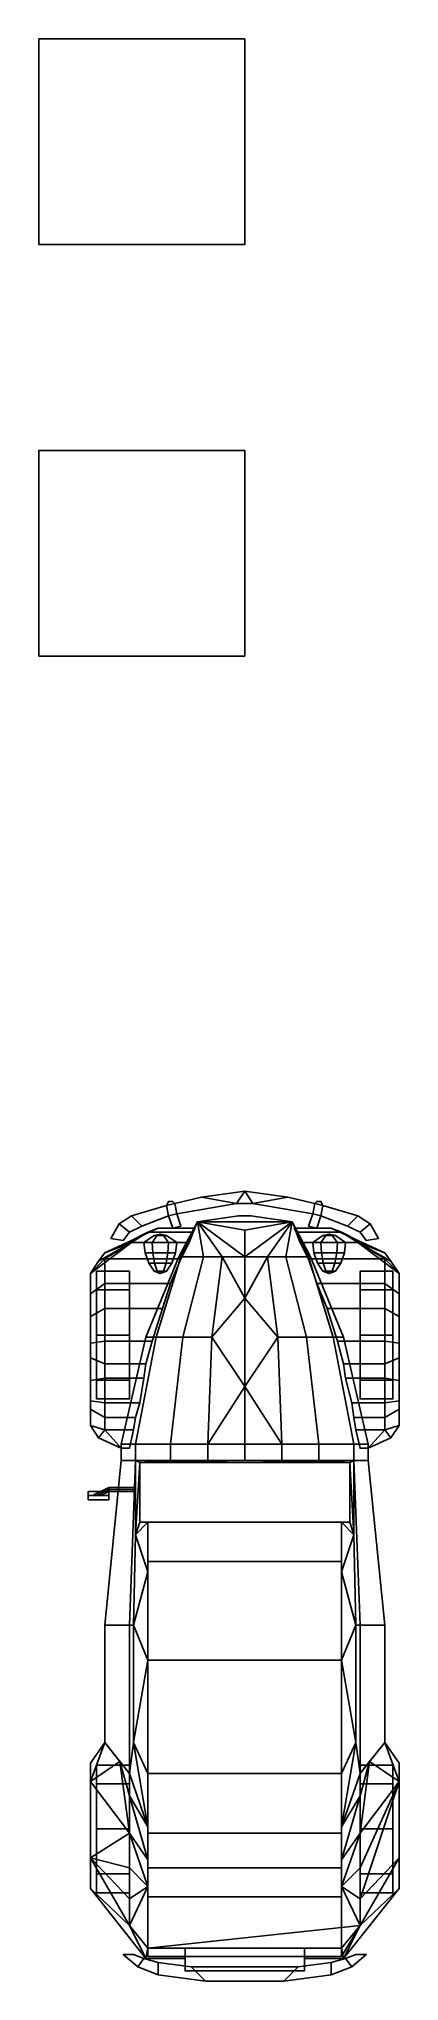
# Model space of a CAD drawing. Header units: millimetres. Extents: x -1 to 0.75, y -1.94 to 7.5.
import ezdxf

# ---------------------------------------------------------------- set-up
doc = ezdxf.new("R2010")
doc.units = ezdxf.units.MM
doc.layers.add('wheels', color=2, linetype='Continuous')

msp = doc.modelspace()

# ---------------------------------------------------------------- linework, layer by layer
for points in [[(-1, 7.5, 1), (-1, 7.5), (-1, 6.5), (-1, 6.5, 1)], [(0, 6.5), (-1, 6.5), (-1, 7.5), (0, 7.5)], [(0, 7.5), (-1, 7.5), (-1, 7.5, 1), (0, 7.5, 1)], [(0, 7.5, 1), (-1, 7.5, 1), (-1, 6.5, 1), (0, 6.5, 1)], [(0, 6.5, 1), (0, 6.5), (0, 7.5), (0, 7.5, 1)], [(-1, 6.5, 1), (-1, 6.5), (0, 6.5), (0, 6.5, 1)], [(0, 4.5), (-1, 4.5), (-1, 5.5), (0, 5.5)], [(0, 5.5), (-1, 5.5), (-1, 4.5), (0, 4.5)], [(-0.04, 1.84, 0.37), (-0.04, 1.84, 0.37), (0, 1.9, 0.37), (-0.21, 1.87, 0.37)], [(0, 1.9, 0.37), (0, 1.9, 0.28), (-0.21, 1.87, 0.28), (-0.21, 1.87, 0.37)], [(-0.04, 1.84, 0.37), (0.04, 1.84, 0.37), (0, 1.9, 0.37)], [(0, 1.9, 0.28), (0, 1.9, 0.37), (0.21, 1.87, 0.37), (0.21, 1.87, 0.28)], [(0.21, 1.87, 0.37), (0, 1.9, 0.37), (0.04, 1.84, 0.37)], [(-0.5, 1.73, 0.37), (-0.37, 1.78, 0.37), (-0.38, 1.83, 0.37), (-0.55, 1.78, 0.37)], [(-0.38, 1.83, 0.37), (-0.38, 1.83, 0.28), (-0.55, 1.78, 0.28), (-0.55, 1.78, 0.37)], [(-0.38, 1.83, 0.55), (-0.34, 1.84, 0.53), (-0.35, 1.85, 0.52), (-0.37, 1.85, 0.52)], [(-0.37, 1.85, 0.52), (-0.37, 1.85, 0.28), (-0.38, 1.83, 0.28), (-0.38, 1.83, 0.55)], [(-0.37, 1.78, 0.55), (-0.33, 1.79, 0.55), (-0.34, 1.84, 0.53), (-0.38, 1.83, 0.55)], [(-0.38, 1.83, 0.55), (-0.38, 1.83, 0.37), (-0.37, 1.78, 0.37), (-0.37, 1.78, 0.55)], [(-0.35, 1.85, 0.52), (-0.35, 1.85, 0.28), (-0.37, 1.85, 0.28), (-0.37, 1.85, 0.52)], [(-0.34, 1.84, 0.53), (-0.34, 1.84, 0.28), (-0.35, 1.85, 0.28), (-0.35, 1.85, 0.52)], [(-0.33, 1.79, 0.37), (-0.04, 1.84, 0.37), (-0.21, 1.87, 0.37), (-0.34, 1.84, 0.37)], [(-0.21, 1.87, 0.37), (-0.21, 1.87, 0.28), (-0.34, 1.84, 0.28), (-0.34, 1.84, 0.37)], [(-0.33, 1.79, 0.55), (-0.33, 1.79, 0.37), (-0.34, 1.84, 0.37), (-0.34, 1.84, 0.53)], [(-0.33, 1.79, 0.28), (-0.04, 1.84, 0.28), (-0.04, 1.84, 0.37), (-0.33, 1.79, 0.37)], [(-0.04, 1.84, 0.28), (0.04, 1.84, 0.28), (0.04, 1.84, 0.37), (-0.04, 1.84, 0.37)], [(0.34, 1.84, 0.37), (0.21, 1.87, 0.37), (0.04, 1.84, 0.37), (0.33, 1.79, 0.37)], [(0.33, 1.79, 0.37), (0.04, 1.84, 0.37), (0.04, 1.84, 0.28), (0.33, 1.79, 0.28)], [(0.21, 1.87, 0.28), (0.21, 1.87, 0.37), (0.34, 1.84, 0.37), (0.34, 1.84, 0.28)], [(0.34, 1.84, 0.28), (0.34, 1.84, 0.37), (0.33, 1.79, 0.37), (0.33, 1.79, 0.28)], [(0.33, 1.79, 0.28), (0.33, 1.79, 0.55), (0.34, 1.84, 0.53), (0.34, 1.84, 0.28)], [(0.38, 1.83, 0.55), (0.34, 1.84, 0.53), (0.33, 1.79, 0.55), (0.37, 1.78, 0.55)], [(0.34, 1.84, 0.28), (0.34, 1.84, 0.53), (0.35, 1.85, 0.52), (0.35, 1.85, 0.28)], [(0.37, 1.85, 0.52), (0.35, 1.85, 0.52), (0.34, 1.84, 0.53), (0.38, 1.83, 0.55)], [(0.34, 1.84, 0.28), (0.34, 1.84, 0.53), (0.38, 1.83, 0.55), (0.38, 1.83, 0.28)], [(0.38, 1.83, 0.55), (0.34, 1.84, 0.53), (0.34, 1.84, 0.28), (0.38, 1.83, 0.28)], [(0.35, 1.85, 0.28), (0.35, 1.85, 0.52), (0.37, 1.85, 0.52), (0.37, 1.85, 0.28)], [(0.37, 1.85, 0.28), (0.37, 1.85, 0.52), (0.38, 1.83, 0.55), (0.38, 1.83, 0.28)], [(0.37, 1.78, 0.28), (0.37, 1.78, 0.37), (0.38, 1.83, 0.37), (0.38, 1.83, 0.28)], [(0.38, 1.83, 0.28), (0.38, 1.83, 0.55), (0.37, 1.78, 0.55), (0.37, 1.78, 0.28)], [(0.55, 1.78, 0.37), (0.38, 1.83, 0.37), (0.37, 1.78, 0.37), (0.5, 1.73, 0.37)], [(0.38, 1.83, 0.28), (0.38, 1.83, 0.37), (0.55, 1.78, 0.37), (0.55, 1.78, 0.28)], [(-0.61, 1.74, 0.37), (-0.61, 1.74, 0.28), (-0.65, 1.67, 0.28), (-0.65, 1.67, 0.37)], [(-0.59, 1.66, 0.37), (-0.56, 1.7, 0.37), (-0.61, 1.74, 0.37), (-0.65, 1.67, 0.37)], [(-0.56, 1.7, 0.37), (-0.5, 1.73, 0.37), (-0.55, 1.78, 0.37), (-0.61, 1.74, 0.37)], [(-0.55, 1.78, 0.37), (-0.55, 1.78, 0.28), (-0.61, 1.74, 0.28), (-0.61, 1.74, 0.37)], [(-0.59, 1.66, 0.28), (-0.56, 1.7, 0.28), (-0.56, 1.7, 0.37), (-0.59, 1.66, 0.37)], [(-0.56, 1.7, 0.28), (-0.5, 1.73, 0.28), (-0.5, 1.73, 0.37), (-0.56, 1.7, 0.37)], [(-0.42, 1.72, 0.37), (-0.55, 1.66, 0.37), (-0.55, 1.66, 0.37), (-0.47, 1.7, 0.45)], [(-0.25, 1.7, 0.45), (-0.47, 1.7, 0.45), (-0.55, 1.65, 0.59), (-0.27, 1.65, 0.59)], [(-0.47, 1.7, 0.45), (-0.55, 1.66, 0.37), (-0.55, 1.66, 0.37), (-0.55, 1.65, 0.59)], [(-0.5, 1.73, 0.28), (-0.37, 1.78, 0.28), (-0.37, 1.78, 0.37), (-0.5, 1.73, 0.37)], [(-0.24, 1.72, 0.37), (-0.42, 1.72, 0.37), (-0.47, 1.7, 0.45), (-0.25, 1.7, 0.45)], [(-0.35, 1.72, 0.37), (-0.31, 1.73, 0.39), (-0.33, 1.79, 0.55), (-0.37, 1.78, 0.55)], [(-0.37, 1.78, 0.55), (-0.37, 1.78, 0.28), (-0.35, 1.72, 0.28), (-0.35, 1.72, 0.37)], [(-0.35, 1.72, 0.28), (-0.31, 1.73, 0.28), (-0.31, 1.73, 0.39), (-0.35, 1.72, 0.37)], [(-0.31, 1.73, 0.39), (-0.31, 1.73, 0.28), (-0.33, 1.79, 0.28), (-0.33, 1.79, 0.55)], [(0.32, 1.58, 0.33), (-0.32, 1.58, 0.33), (-0.23, 1.75, 0.41), (0.23, 1.75, 0.41)], [(-0.23, 1.75, 0.72), (-0.23, 1.75, 0.41), (-0.32, 1.58, 0.33), (-0.31, 1.58, 0.75)], [(-0.23, 1.75, 0.72), (-0.23, 1.75, 0.72), (-0.31, 1.58, 0.75), (-0.2, 1.58, 0.82)], [(-0.03, 1.78, 0.43), (0.03, 1.78, 0.43), (0.23, 1.75, 0.41), (-0.23, 1.75, 0.41)], [(-0.23, 1.75, 0.72), (0.23, 1.75, 0.72), (0.03, 1.78, 0.67), (-0.03, 1.78, 0.67)], [(-0.03, 1.78, 0.67), (-0.03, 1.78, 0.43), (-0.23, 1.75, 0.41), (-0.23, 1.75, 0.72)], [(0.23, 1.75, 0.41), (-0.23, 1.75, 0.41), (-0.23, 1.75, 0.72), (0.23, 1.75, 0.72)], [(-0.23, 1.75, 0.41), (0.23, 1.75, 0.41), (0.23, 1.75, 0.72), (-0.23, 1.75, 0.72)], [(-0.23, 1.75, 0.72), (-0.23, 1.75, 0.72), (-0.2, 1.58, 0.82), (-0.11, 1.58, 0.86)], [(-0.23, 1.75, 0.72), (-0.23, 1.75, 0.72), (-0.11, 1.58, 0.86), (0, 1.58, 0.9)], [(-0.23, 1.75, 0.72), (-0.23, 1.75, 0.72), (0, 1.58, 0.9), (0, 1.71, 0.8)], [(0.23, 1.75, 0.72), (-0.23, 1.75, 0.72), (0, 1.71, 0.8), (0.23, 1.75, 0.72)], [(0.03, 1.78, 0.67), (0.03, 1.78, 0.43), (-0.03, 1.78, 0.43), (-0.03, 1.78, 0.67)], [(0.23, 1.75, 0.72), (0, 1.58, 0.9), (0.11, 1.58, 0.86), (0.23, 1.75, 0.72)], [(0.23, 1.75, 0.72), (0, 1.71, 0.8), (0, 1.58, 0.9), (0.23, 1.75, 0.72)], [(0.23, 1.75, 0.72), (0.23, 1.75, 0.41), (0.03, 1.78, 0.43), (0.03, 1.78, 0.67)], [(0.11, 1.58, 0.86), (0.2, 1.58, 0.82), (0.23, 1.75, 0.72)], [(0.2, 1.58, 0.82), (0.31, 1.58, 0.75), (0.23, 1.75, 0.72)], [(0.31, 1.58, 0.75), (0.32, 1.58, 0.33), (0.23, 1.75, 0.41), (0.23, 1.75, 0.72)], [(0.42, 1.72, 0.37), (0.24, 1.72, 0.37), (0.25, 1.7, 0.45), (0.47, 1.7, 0.45)], [(0.47, 1.7, 0.45), (0.25, 1.7, 0.45), (0.27, 1.65, 0.59), (0.55, 1.65, 0.59)], [(0.31, 1.73, 0.28), (0.31, 1.73, 0.39), (0.33, 1.79, 0.55), (0.33, 1.79, 0.28)], [(0.37, 1.78, 0.55), (0.33, 1.79, 0.55), (0.31, 1.73, 0.39), (0.35, 1.72, 0.37)], [(0.35, 1.72, 0.37), (0.31, 1.73, 0.39), (0.31, 1.73, 0.28), (0.35, 1.72, 0.28)], [(0.37, 1.78, 0.55), (0.33, 1.79, 0.55), (0.33, 1.79, 0.28), (0.37, 1.78, 0.28)], [(0.33, 1.79, 0.28), (0.33, 1.79, 0.55), (0.37, 1.78, 0.55), (0.37, 1.78, 0.28)], [(0.37, 1.78, 0.28), (0.37, 1.78, 0.55), (0.35, 1.72, 0.37), (0.35, 1.72, 0.28)], [(0.5, 1.73, 0.37), (0.37, 1.78, 0.37), (0.37, 1.78, 0.28), (0.5, 1.73, 0.28)], [(0.55, 1.66, 0.37), (0.42, 1.72, 0.37), (0.47, 1.7, 0.45), (0.55, 1.66, 0.37)], [(0.55, 1.66, 0.37), (0.47, 1.7, 0.45), (0.55, 1.65, 0.59), (0.55, 1.66, 0.37)], [(0.61, 1.74, 0.37), (0.55, 1.78, 0.37), (0.5, 1.73, 0.37), (0.56, 1.7, 0.37)], [(0.56, 1.7, 0.37), (0.5, 1.73, 0.37), (0.5, 1.73, 0.28), (0.56, 1.7, 0.28)], [(0.55, 1.78, 0.28), (0.55, 1.78, 0.37), (0.61, 1.74, 0.37), (0.61, 1.74, 0.28)], [(0.65, 1.67, 0.37), (0.61, 1.74, 0.37), (0.56, 1.7, 0.37), (0.59, 1.66, 0.37)], [(0.59, 1.66, 0.37), (0.56, 1.7, 0.37), (0.56, 1.7, 0.28), (0.59, 1.66, 0.28)], [(0.61, 1.74, 0.28), (0.61, 1.74, 0.37), (0.65, 1.67, 0.37), (0.65, 1.67, 0.28)], [(-0.71, 1.56, 0.48), (-0.75, 1.5, 0.6), (-0.75, 1.5, 0.6), (-0.55, 1.65, 0.59)], [(-0.75, 1.5, 0.6), (-0.68, 1.57, 0.69), (-0.68, 1.57, 0.69), (-0.55, 1.65, 0.59)], [(-0.68, 1.6, 0.41), (-0.71, 1.56, 0.48), (-0.71, 1.56, 0.48), (-0.55, 1.65, 0.59)], [(-0.55, 1.66, 0.37), (-0.68, 1.6, 0.41), (-0.68, 1.6, 0.41), (-0.55, 1.65, 0.59)], [(-0.27, 1.65, 0.59), (-0.55, 1.65, 0.59), (-0.68, 1.57, 0.69), (-0.31, 1.57, 0.69)], [(-0.65, 1.67, 0.37), (-0.65, 1.67, 0.28), (-0.59, 1.66, 0.28), (-0.59, 1.66, 0.37)], [(-0.45, 1.65, 0.8393), (-0.4253, 1.6839, 0.7965), (-0.4406, 1.6839, 0.77), (-0.49, 1.65, 0.77)], [(-0.49, 1.65, 0.77), (-0.4406, 1.6839, 0.77), (-0.4253, 1.6839, 0.7435), (-0.45, 1.65, 0.7007)], [(-0.4839, 1.6, 0.77), (-0.49, 1.65, 0.77), (-0.45, 1.65, 0.7007), (-0.447, 1.6, 0.706)], [(-0.447, 1.6, 0.834), (-0.45, 1.65, 0.8393), (-0.49, 1.65, 0.77), (-0.4839, 1.6, 0.77)], [(-0.37, 1.65, 0.8393), (-0.3947, 1.6839, 0.7965), (-0.4253, 1.6839, 0.7965), (-0.45, 1.65, 0.8393)], [(-0.45, 1.65, 0.7007), (-0.4253, 1.6839, 0.7435), (-0.3947, 1.6839, 0.7435), (-0.37, 1.65, 0.7007)], [(-0.447, 1.6, 0.706), (-0.45, 1.65, 0.7007), (-0.37, 1.65, 0.7007), (-0.373, 1.6, 0.706)], [(-0.373, 1.6, 0.834), (-0.37, 1.65, 0.8393), (-0.45, 1.65, 0.8393), (-0.447, 1.6, 0.834)], [(-0.4406, 1.6839, 0.77), (-0.41, 1.69, 0.77), (-0.41, 1.69, 0.77), (-0.4253, 1.6839, 0.7435)], [(-0.4253, 1.6839, 0.7965), (-0.41, 1.69, 0.77), (-0.41, 1.69, 0.77), (-0.4406, 1.6839, 0.77)], [(-0.4253, 1.6839, 0.7435), (-0.41, 1.69, 0.77), (-0.41, 1.69, 0.77), (-0.3947, 1.6839, 0.7435)], [(-0.3947, 1.6839, 0.7965), (-0.41, 1.69, 0.77), (-0.41, 1.69, 0.77), (-0.4253, 1.6839, 0.7965)], [(-0.3947, 1.6839, 0.7435), (-0.41, 1.69, 0.77), (-0.41, 1.69, 0.77), (-0.3794, 1.6839, 0.77)], [(-0.3794, 1.6839, 0.77), (-0.41, 1.69, 0.77), (-0.41, 1.69, 0.77), (-0.3947, 1.6839, 0.7965)], [(-0.33, 1.65, 0.77), (-0.3794, 1.6839, 0.77), (-0.3947, 1.6839, 0.7965), (-0.37, 1.65, 0.8393)], [(-0.37, 1.65, 0.7007), (-0.3947, 1.6839, 0.7435), (-0.3794, 1.6839, 0.77), (-0.33, 1.65, 0.77)], [(-0.373, 1.6, 0.706), (-0.37, 1.65, 0.7007), (-0.33, 1.65, 0.77), (-0.3361, 1.6, 0.77)], [(-0.3361, 1.6, 0.77), (-0.33, 1.65, 0.77), (-0.37, 1.65, 0.8393), (-0.373, 1.6, 0.834)], [(0.55, 1.65, 0.59), (0.27, 1.65, 0.59), (0.31, 1.57, 0.69), (0.68, 1.57, 0.69)], [(0.37, 1.65, 0.8393), (0.3947, 1.6839, 0.7965), (0.3794, 1.6839, 0.77), (0.33, 1.65, 0.77)], [(0.33, 1.65, 0.77), (0.3794, 1.6839, 0.77), (0.3947, 1.6839, 0.7435), (0.37, 1.65, 0.7007)], [(0.373, 1.6, 0.834), (0.37, 1.65, 0.8393), (0.33, 1.65, 0.77), (0.3361, 1.6, 0.77)], [(0.3361, 1.6, 0.77), (0.33, 1.65, 0.77), (0.37, 1.65, 0.7007), (0.373, 1.6, 0.706)], [(0.45, 1.65, 0.8393), (0.4253, 1.6839, 0.7965), (0.3947, 1.6839, 0.7965), (0.37, 1.65, 0.8393)], [(0.37, 1.65, 0.7007), (0.3947, 1.6839, 0.7435), (0.4253, 1.6839, 0.7435), (0.45, 1.65, 0.7007)], [(0.373, 1.6, 0.706), (0.37, 1.65, 0.7007), (0.45, 1.65, 0.7007), (0.447, 1.6, 0.706)], [(0.447, 1.6, 0.834), (0.45, 1.65, 0.8393), (0.37, 1.65, 0.8393), (0.373, 1.6, 0.834)], [(0.3794, 1.6839, 0.77), (0.41, 1.69, 0.77), (0.41, 1.69, 0.77), (0.3947, 1.6839, 0.7435)], [(0.3947, 1.6839, 0.7965), (0.41, 1.69, 0.77), (0.41, 1.69, 0.77), (0.3794, 1.6839, 0.77)], [(0.3947, 1.6839, 0.7435), (0.41, 1.69, 0.77), (0.41, 1.69, 0.77), (0.4253, 1.6839, 0.7435)], [(0.4253, 1.6839, 0.7965), (0.41, 1.69, 0.77), (0.41, 1.69, 0.77), (0.3947, 1.6839, 0.7965)], [(0.4253, 1.6839, 0.7435), (0.41, 1.69, 0.77), (0.41, 1.69, 0.77), (0.4406, 1.6839, 0.77)], [(0.4406, 1.6839, 0.77), (0.41, 1.69, 0.77), (0.41, 1.69, 0.77), (0.4253, 1.6839, 0.7965)], [(0.49, 1.65, 0.77), (0.4406, 1.6839, 0.77), (0.4253, 1.6839, 0.7965), (0.45, 1.65, 0.8393)], [(0.45, 1.65, 0.7007), (0.4253, 1.6839, 0.7435), (0.4406, 1.6839, 0.77), (0.49, 1.65, 0.77)], [(0.4839, 1.6, 0.77), (0.49, 1.65, 0.77), (0.45, 1.65, 0.8393), (0.447, 1.6, 0.834)], [(0.447, 1.6, 0.706), (0.45, 1.65, 0.7007), (0.49, 1.65, 0.77), (0.4839, 1.6, 0.77)], [(0.55, 1.66, 0.37), (0.55, 1.65, 0.59), (0.68, 1.6, 0.41), (0.55, 1.66, 0.37)], [(0.55, 1.65, 0.59), (0.71, 1.56, 0.48), (0.68, 1.6, 0.41), (0.55, 1.65, 0.59)], [(0.55, 1.65, 0.59), (0.75, 1.5, 0.6), (0.71, 1.56, 0.48), (0.55, 1.65, 0.59)], [(0.55, 1.65, 0.59), (0.68, 1.57, 0.69), (0.75, 1.5, 0.6), (0.55, 1.65, 0.59)], [(0.65, 1.67, 0.28), (0.65, 1.67, 0.37), (0.59, 1.66, 0.37), (0.59, 1.66, 0.28)], [(-0.68, 1.57, 0.69), (-0.75, 1.5, 0.6), (-0.75, 1.4, 0.73), (-0.68, 1.45, 0.79)], [(-0.31, 1.57, 0.69), (-0.68, 1.57, 0.69), (-0.68, 1.45, 0.79), (-0.36, 1.45, 0.79)], [(-0.4666, 1.55, 0.77), (-0.4839, 1.6, 0.77), (-0.447, 1.6, 0.706), (-0.4383, 1.55, 0.721)], [(-0.4383, 1.55, 0.819), (-0.447, 1.6, 0.834), (-0.4839, 1.6, 0.77), (-0.4666, 1.55, 0.77)], [(-0.31, 1.58, 0.75), (-0.32, 1.58, 0.33), (-0.48, 1.19, 0.33), (-0.43, 1.19, 0.89)], [(-0.4406, 1.51, 0.77), (-0.4666, 1.55, 0.77), (-0.4383, 1.55, 0.721), (-0.4253, 1.51, 0.7435)], [(-0.4253, 1.51, 0.7965), (-0.4383, 1.55, 0.819), (-0.4666, 1.55, 0.77), (-0.4406, 1.51, 0.77)], [(-0.4383, 1.55, 0.721), (-0.447, 1.6, 0.706), (-0.373, 1.6, 0.706), (-0.3817, 1.55, 0.721)], [(-0.3817, 1.55, 0.819), (-0.373, 1.6, 0.834), (-0.447, 1.6, 0.834), (-0.4383, 1.55, 0.819)], [(-0.4253, 1.51, 0.7435), (-0.4383, 1.55, 0.721), (-0.3817, 1.55, 0.721), (-0.3947, 1.51, 0.7435)], [(-0.3947, 1.51, 0.7965), (-0.3817, 1.55, 0.819), (-0.4383, 1.55, 0.819), (-0.4253, 1.51, 0.7965)], [(-0.2, 1.58, 0.82), (-0.31, 1.58, 0.75), (-0.43, 1.19, 0.89), (-0.3, 1.19, 0.98)], [(-0.3947, 1.51, 0.7435), (-0.3817, 1.55, 0.721), (-0.3534, 1.55, 0.77), (-0.3794, 1.51, 0.77)], [(-0.3794, 1.51, 0.77), (-0.3534, 1.55, 0.77), (-0.3817, 1.55, 0.819), (-0.3947, 1.51, 0.7965)], [(-0.3817, 1.55, 0.721), (-0.373, 1.6, 0.706), (-0.3361, 1.6, 0.77), (-0.3534, 1.55, 0.77)], [(-0.3534, 1.55, 0.77), (-0.3361, 1.6, 0.77), (-0.373, 1.6, 0.834), (-0.3817, 1.55, 0.819)], [(-0.11, 1.58, 0.86), (-0.2, 1.58, 0.82), (-0.3, 1.19, 0.98), (-0.16, 1.19, 1)], [(-0.11, 1.58, 0.86), (-0.16, 1.19, 1), (0, 1.38, 0.99), (-0.11, 1.58, 0.86)], [(-0.11, 1.58, 0.86), (0, 1.38, 0.99), (0, 1.58, 0.9), (-0.11, 1.58, 0.86)], [(0, 1.38, 0.99), (0.16, 1.19, 1), (0.11, 1.58, 0.86), (0, 1.38, 0.99)], [(0, 1.58, 0.9), (0, 1.38, 0.99), (0.11, 1.58, 0.86), (0, 1.58, 0.9)], [(0.16, 1.19, 1), (0.3, 1.19, 0.98), (0.2, 1.58, 0.82), (0.11, 1.58, 0.86)], [(0.3, 1.19, 0.98), (0.43, 1.19, 0.89), (0.31, 1.58, 0.75), (0.2, 1.58, 0.82)], [(0.43, 1.19, 0.89), (0.48, 1.19, 0.33), (0.32, 1.58, 0.33), (0.31, 1.58, 0.75)], [(0.68, 1.57, 0.69), (0.31, 1.57, 0.69), (0.35, 1.45, 0.79), (0.68, 1.45, 0.79)], [(0.3817, 1.55, 0.819), (0.373, 1.6, 0.834), (0.3361, 1.6, 0.77), (0.3534, 1.55, 0.77)], [(0.3534, 1.55, 0.77), (0.3361, 1.6, 0.77), (0.373, 1.6, 0.706), (0.3817, 1.55, 0.721)], [(0.3794, 1.51, 0.77), (0.3534, 1.55, 0.77), (0.3817, 1.55, 0.721), (0.3947, 1.51, 0.7435)], [(0.3947, 1.51, 0.7965), (0.3817, 1.55, 0.819), (0.3534, 1.55, 0.77), (0.3794, 1.51, 0.77)], [(0.4383, 1.55, 0.819), (0.447, 1.6, 0.834), (0.373, 1.6, 0.834), (0.3817, 1.55, 0.819)], [(0.3817, 1.55, 0.721), (0.373, 1.6, 0.706), (0.447, 1.6, 0.706), (0.4383, 1.55, 0.721)], [(0.3947, 1.51, 0.7435), (0.3817, 1.55, 0.721), (0.4383, 1.55, 0.721), (0.4253, 1.51, 0.7435)], [(0.4253, 1.51, 0.7965), (0.4383, 1.55, 0.819), (0.3817, 1.55, 0.819), (0.3947, 1.51, 0.7965)], [(0.4253, 1.51, 0.7435), (0.4383, 1.55, 0.721), (0.4666, 1.55, 0.77), (0.4406, 1.51, 0.77)], [(0.4406, 1.51, 0.77), (0.4666, 1.55, 0.77), (0.4383, 1.55, 0.819), (0.4253, 1.51, 0.7965)], [(0.4666, 1.55, 0.77), (0.4839, 1.6, 0.77), (0.447, 1.6, 0.834), (0.4383, 1.55, 0.819)], [(0.4383, 1.55, 0.721), (0.447, 1.6, 0.706), (0.4839, 1.6, 0.77), (0.4666, 1.55, 0.77)], [(0.68, 1.45, 0.79), (0.75, 1.4, 0.73), (0.75, 1.5, 0.6), (0.68, 1.57, 0.69)], [(-0.75, 1.5, 0.6), (-0.75, 1.5, 0.6), (-0.75, 1.4, 0.7), (-0.75, 1.4, 0.73)], [(-0.68, 1.45, 0.79), (-0.75, 1.4, 0.73), (-0.75, 1.29, 0.77), (-0.68, 1.33, 0.83)], [(-0.36, 1.45, 0.79), (-0.68, 1.45, 0.79), (-0.68, 1.33, 0.83), (-0.4, 1.33, 0.83)], [(-0.41, 1.5, 0.77), (-0.4406, 1.51, 0.77), (-0.4253, 1.51, 0.7435), (-0.41, 1.5, 0.77)], [(-0.41, 1.5, 0.77), (-0.4253, 1.51, 0.7965), (-0.4406, 1.51, 0.77), (-0.41, 1.5, 0.77)], [(-0.41, 1.5, 0.77), (-0.4253, 1.51, 0.7435), (-0.3947, 1.51, 0.7435), (-0.41, 1.5, 0.77)], [(-0.41, 1.5, 0.77), (-0.3947, 1.51, 0.7965), (-0.4253, 1.51, 0.7965), (-0.41, 1.5, 0.77)], [(-0.41, 1.5, 0.77), (-0.3947, 1.51, 0.7435), (-0.3794, 1.51, 0.77), (-0.41, 1.5, 0.77)], [(-0.41, 1.5, 0.77), (-0.3794, 1.51, 0.77), (-0.3947, 1.51, 0.7965), (-0.41, 1.5, 0.77)], [(0.68, 1.45, 0.79), (0.35, 1.45, 0.79), (0.4, 1.33, 0.83), (0.68, 1.33, 0.83)], [(0.41, 1.5, 0.77), (0.3794, 1.51, 0.77), (0.3947, 1.51, 0.7435), (0.41, 1.5, 0.77)], [(0.41, 1.5, 0.77), (0.3947, 1.51, 0.7965), (0.3794, 1.51, 0.77), (0.41, 1.5, 0.77)], [(0.41, 1.5, 0.77), (0.3947, 1.51, 0.7435), (0.4253, 1.51, 0.7435), (0.41, 1.5, 0.77)], [(0.41, 1.5, 0.77), (0.4253, 1.51, 0.7965), (0.3947, 1.51, 0.7965), (0.41, 1.5, 0.77)], [(0.41, 1.5, 0.77), (0.4253, 1.51, 0.7435), (0.4406, 1.51, 0.77), (0.41, 1.5, 0.77)], [(0.41, 1.5, 0.77), (0.4406, 1.51, 0.77), (0.4253, 1.51, 0.7965), (0.41, 1.5, 0.77)], [(0.68, 1.33, 0.83), (0.75, 1.29, 0.77), (0.75, 1.4, 0.73), (0.68, 1.45, 0.79)], [(0.75, 1.4, 0.73), (0.75, 1.4, 0.7), (0.75, 1.5, 0.6)], [(-0.75, 1.4, 0.73), (-0.75, 1.4, 0.7), (-0.75, 1.29, 0.75), (-0.75, 1.29, 0.77)], [(-0.68, 1.33, 0.83), (-0.75, 1.29, 0.77), (-0.75, 1.16, 0.77), (-0.68, 1.17, 0.83)], [(-0.4, 1.33, 0.83), (-0.68, 1.33, 0.83), (-0.68, 1.17, 0.83), (-0.45, 1.17, 0.83)], [(0, 1.38, 0.99), (-0.16, 1.19, 1), (0, 0.95, 1.06), (0, 1.38, 0.99)], [(0, 0.95, 1.06), (0.16, 1.19, 1), (0, 1.38, 0.99), (0, 0.95, 1.06)], [(0.68, 1.33, 0.83), (0.4, 1.33, 0.83), (0.45, 1.17, 0.83), (0.68, 1.17, 0.83)], [(0.68, 1.17, 0.83), (0.75, 1.16, 0.77), (0.75, 1.29, 0.77), (0.68, 1.33, 0.83)], [(0.75, 1.29, 0.77), (0.75, 1.29, 0.75), (0.75, 1.4, 0.7), (0.75, 1.4, 0.73)], [(-0.75, 1.29, 0.77), (-0.75, 1.29, 0.75), (-0.75, 1.16, 0.75), (-0.75, 1.16, 0.77)], [(0.75, 1.16, 0.77), (0.75, 1.16, 0.75), (0.75, 1.29, 0.75), (0.75, 1.29, 0.77)], [(-0.68, 1.17, 0.83), (-0.75, 1.16, 0.77), (-0.75, 1.09, 0.76), (-0.68, 1.06, 0.8)], [(-0.75, 1.16, 0.77), (-0.75, 1.16, 0.75), (-0.75, 1.09, 0.74), (-0.75, 1.09, 0.76)], [(-0.45, 1.17, 0.83), (-0.68, 1.17, 0.83), (-0.68, 1.06, 0.8), (-0.48, 1.06, 0.8)], [(-0.43, 1.19, 0.89), (-0.48, 1.19, 0.33), (-0.6, 0.67, 0.33), (-0.53, 0.67, 0.98)], [(-0.3, 1.19, 0.98), (-0.43, 1.19, 0.89), (-0.53, 0.67, 0.98), (-0.36, 0.67, 1.04)], [(-0.16, 1.19, 1), (-0.3, 1.19, 0.98), (-0.36, 0.67, 1.04), (-0.18, 0.67, 1.05)], [(0, 0.95, 1.06), (-0.16, 1.19, 1), (-0.18, 0.67, 1.05), (0, 0.95, 1.06)], [(0.18, 0.67, 1.05), (0.16, 1.19, 1), (0, 0.95, 1.06), (0.18, 0.67, 1.05)], [(0.18, 0.67, 1.05), (0.36, 0.67, 1.04), (0.3, 1.19, 0.98), (0.16, 1.19, 1)], [(0.36, 0.67, 1.04), (0.53, 0.67, 0.98), (0.43, 1.19, 0.89), (0.3, 1.19, 0.98)], [(0.53, 0.67, 0.98), (0.6, 0.67, 0.33), (0.48, 1.19, 0.33), (0.43, 1.19, 0.89)], [(0.68, 1.17, 0.83), (0.45, 1.17, 0.83), (0.48, 1.06, 0.8), (0.68, 1.06, 0.8)], [(0.68, 1.06, 0.8), (0.75, 1.09, 0.76), (0.75, 1.16, 0.77), (0.68, 1.17, 0.83)], [(0.75, 1.09, 0.76), (0.75, 1.09, 0.74), (0.75, 1.16, 0.75), (0.75, 1.16, 0.77)], [(-0.75, 1.09, 0.76), (-0.75, 1.09, 0.74), (-0.75, 0.98, 0.67), (-0.75, 0.98, 0.69)], [(-0.68, 1.06, 0.8), (-0.75, 1.09, 0.76), (-0.75, 0.98, 0.69), (-0.68, 0.99, 0.76)], [(-0.48, 1.06, 0.8), (-0.68, 1.06, 0.8), (-0.68, 0.99, 0.76), (-0.49, 0.99, 0.76)], [(0.68, 1.06, 0.8), (0.48, 1.06, 0.8), (0.49, 0.99, 0.76), (0.68, 0.99, 0.76)], [(0.68, 0.99, 0.76), (0.75, 0.98, 0.69), (0.75, 1.09, 0.76), (0.68, 1.06, 0.8)], [(0.75, 0.98, 0.69), (0.75, 0.98, 0.67), (0.75, 1.09, 0.74), (0.75, 1.09, 0.76)], [(-0.68, 0.99, 0.76), (-0.75, 0.98, 0.69), (-0.75, 0.88, 0.59), (-0.68, 0.87, 0.65)], [(-0.75, 0.98, 0.69), (-0.75, 0.98, 0.67), (-0.75, 0.89, 0.57), (-0.75, 0.88, 0.59)], [(-0.49, 0.99, 0.76), (-0.68, 0.99, 0.76), (-0.68, 0.87, 0.65), (-0.51, 0.87, 0.65)], [(0, 0.67, 1.06), (0, 0.95, 1.06), (-0.18, 0.67, 1.05), (0, 0.67, 1.06)], [(0.18, 0.67, 1.05), (0, 0.95, 1.06), (0, 0.67, 1.06), (0.18, 0.67, 1.05)], [(0.68, 0.99, 0.76), (0.49, 0.99, 0.76), (0.52, 0.87, 0.65), (0.68, 0.87, 0.65)], [(0.68, 0.87, 0.65), (0.75, 0.88, 0.59), (0.75, 0.98, 0.69), (0.68, 0.99, 0.76)], [(0.75, 0.88, 0.59), (0.75, 0.89, 0.57), (0.75, 0.98, 0.67), (0.75, 0.98, 0.69)], [(-0.75, 0.88, 0.59), (-0.75, 0.89, 0.57), (-0.75, 0.86, 0.48), (-0.75, 0.84, 0.5)], [(-0.68, 0.87, 0.65), (-0.75, 0.88, 0.59), (-0.75, 0.84, 0.5), (-0.68, 0.8, 0.52)], [(-0.75, 0.84, 0.5), (-0.75, 0.86, 0.48), (-0.75, 0.76, 0.39)], [(-0.51, 0.87, 0.65), (-0.68, 0.87, 0.65), (-0.68, 0.8, 0.52), (-0.53, 0.8, 0.52)], [(0.68, 0.87, 0.65), (0.52, 0.87, 0.65), (0.53, 0.8, 0.52), (0.68, 0.8, 0.52)], [(0.68, 0.8, 0.52), (0.75, 0.84, 0.5), (0.75, 0.88, 0.59), (0.68, 0.87, 0.65)], [(0.75, 0.84, 0.5), (0.75, 0.86, 0.48), (0.75, 0.89, 0.57), (0.75, 0.88, 0.59)], [(0.75, 0.76, 0.39), (0.75, 0.76, 0.39), (0.75, 0.86, 0.48), (0.75, 0.84, 0.5)], [(-0.68, 0.8, 0.52), (-0.75, 0.84, 0.5), (-0.75, 0.76, 0.39), (-0.68, 0.74, 0.44)], [(-0.68, 0.74, 0.44), (-0.75, 0.76, 0.39), (-0.71, 0.7, 0.36), (-0.68, 0.74, 0.44)], [(-0.53, 0.8, 0.52), (-0.68, 0.8, 0.52), (-0.68, 0.74, 0.44), (-0.54, 0.74, 0.44)], [(0.68, 0.8, 0.52), (0.53, 0.8, 0.52), (0.54, 0.74, 0.44), (0.68, 0.74, 0.44)], [(0.68, 0.74, 0.44), (0.75, 0.76, 0.39), (0.75, 0.84, 0.5), (0.68, 0.8, 0.52)], [(0.71, 0.7, 0.36), (0.71, 0.7, 0.36), (0.75, 0.76, 0.39), (0.68, 0.74, 0.44)], [(-0.68, 0.74, 0.44), (-0.71, 0.7, 0.36), (-0.6, 0.65, 0.37), (-0.68, 0.74, 0.44)], [(-0.6, 0.65, 0.37), (-0.71, 0.7, 0.36), (-0.6, 0.65, 0.35), (-0.6, 0.65, 0.37)], [(-0.54, 0.74, 0.44), (-0.68, 0.74, 0.44), (-0.6, 0.65, 0.37), (-0.56, 0.65, 0.37)], [(-0.53, 0.67, 0.98), (-0.6, 0.67, 0.33), (-0.6, 0.59, 0.33), (-0.53, 0.59, 0.98)], [(-0.36, 0.67, 1.04), (-0.53, 0.67, 0.98), (-0.53, 0.59, 0.98), (-0.36, 0.59, 1.03)], [(-0.18, 0.67, 1.05), (-0.36, 0.67, 1.04), (-0.36, 0.59, 1.03), (-0.18, 0.59, 1.04)], [(0, 0.67, 1.06), (-0.18, 0.67, 1.05), (-0.18, 0.59, 1.04), (0, 0.59, 1.05)], [(0, 0.59, 1.05), (0.18, 0.59, 1.04), (0.18, 0.67, 1.05), (0, 0.67, 1.06)], [(0.18, 0.59, 1.04), (0.36, 0.59, 1.03), (0.36, 0.67, 1.04), (0.18, 0.67, 1.05)], [(0.36, 0.59, 1.03), (0.53, 0.59, 0.98), (0.53, 0.67, 0.98), (0.36, 0.67, 1.04)], [(0.53, 0.59, 0.98), (0.6, 0.59, 0.33), (0.6, 0.67, 0.33), (0.53, 0.67, 0.98)], [(0.68, 0.74, 0.44), (0.54, 0.74, 0.44), (0.56, 0.65, 0.37), (0.6, 0.65, 0.37)], [(0.71, 0.7, 0.36), (0.71, 0.7, 0.36), (0.68, 0.74, 0.44), (0.6, 0.65, 0.37)], [(0.71, 0.7, 0.36), (0.71, 0.7, 0.36), (0.6, 0.65, 0.37), (0.6, 0.65, 0.35)], [(-0.53, 0.59, 0.98), (-0.6, 0.59, 0.33), (-0.68, -0.21, 0.36), (-0.56, -0.21, 0.98)], [(-0.53, 0.23, 1.42), (-0.53, 0.59, 0.98), (-0.56, -0.21, 0.98), (-0.54, -0.21, 1.47)], [(-0.51, 0.58, 1.05), (-0.36, 0.59, 1.03), (-0.53, 0.59, 0.98)], [(-0.53, 0.23, 1.42), (-0.51, 0.58, 1.05), (-0.53, 0.59, 0.98)], [(-0.53, 0.23, 1.42), (-0.51, 0.29, 1.41), (-0.51, 0.58, 1.05)], [(-0.51, 0.58, 1.05), (0.51, 0.58, 1.05), (0, 0.59, 1.05)], [(-0.51, 0.58, 1.05), (0, 0.59, 1.05), (-0.18, 0.59, 1.04)], [(-0.51, 0.58, 1.05), (-0.18, 0.59, 1.04), (-0.36, 0.59, 1.03)], [(0.51, 0.29, 1.41), (0.51, 0.58, 1.05), (-0.51, 0.58, 1.05), (-0.51, 0.29, 1.41)], [(0, 0.59, 1.05), (0.51, 0.58, 1.05), (0.18, 0.59, 1.04)], [(0.18, 0.59, 1.04), (0.51, 0.58, 1.05), (0.36, 0.59, 1.03)], [(0.36, 0.59, 1.03), (0.51, 0.58, 1.05), (0.53, 0.59, 0.98)], [(0.53, 0.59, 0.98), (0.51, 0.58, 1.05), (0.53, 0.23, 1.42)], [(0.51, 0.58, 1.05), (0.51, 0.29, 1.41), (0.53, 0.23, 1.42)], [(0.56, -0.21, 0.98), (0.68, -0.21, 0.36), (0.6, 0.59, 0.33), (0.53, 0.59, 0.98)], [(0.54, -0.21, 1.47), (0.56, -0.21, 0.98), (0.53, 0.59, 0.98), (0.53, 0.23, 1.42)], [(-0.76, 0.44, 1.13), (-0.76, 0.42, 1.04), (-0.76, 0.4, 1.04), (-0.76, 0.42, 1.13)], [(-0.66, 0.44, 1.13), (-0.76, 0.44, 1.13), (-0.76, 0.42, 1.13), (-0.66, 0.42, 1.13)], [(-0.66, 0.42, 1.04), (-0.76, 0.42, 1.04), (-0.76, 0.44, 1.13), (-0.66, 0.44, 1.13)], [(-0.76, 0.42, 1.13), (-0.76, 0.4, 1.04), (-0.66, 0.4, 1.04), (-0.66, 0.42, 1.13)], [(-0.66, 0.4, 1.04), (-0.76, 0.4, 1.04), (-0.76, 0.42, 1.04), (-0.66, 0.42, 1.04)], [(-0.66, 0.45, 1.08), (-0.66, 0.46, 1.07), (-0.74, 0.42, 1.07), (-0.72, 0.42, 1.08)], [(-0.66, 0.46, 1.07), (-0.66, 0.45, 1.06), (-0.72, 0.42, 1.06), (-0.74, 0.42, 1.07)], [(-0.66, 0.44, 1.07), (-0.66, 0.45, 1.08), (-0.72, 0.42, 1.08), (-0.7, 0.42, 1.07)], [(-0.66, 0.45, 1.06), (-0.66, 0.44, 1.07), (-0.7, 0.42, 1.07), (-0.72, 0.42, 1.06)], [(-0.53, 0.45, 1.08), (-0.53, 0.46, 1.07), (-0.66, 0.46, 1.07), (-0.66, 0.45, 1.08)], [(-0.53, 0.46, 1.07), (-0.53, 0.45, 1.06), (-0.66, 0.45, 1.06), (-0.66, 0.46, 1.07)], [(-0.53, 0.44, 1.07), (-0.53, 0.45, 1.08), (-0.66, 0.45, 1.08), (-0.66, 0.44, 1.07)], [(-0.53, 0.45, 1.06), (-0.53, 0.44, 1.07), (-0.66, 0.44, 1.07), (-0.66, 0.45, 1.06)], [(-0.66, 0.42, 1.13), (-0.66, 0.4, 1.04), (-0.66, 0.42, 1.04), (-0.66, 0.44, 1.13)], [(-0.53, 0.23, 1.42), (-0.47, 0.29, 1.41), (-0.51, 0.29, 1.41)], [(-0.47, 0.05, 1.51), (-0.47, 0.29, 1.41), (-0.53, 0.23, 1.42)], [(0.47, 0.1, 1.55), (0.47, 0.29, 1.45), (-0.47, 0.29, 1.45), (-0.47, 0.1, 1.55)], [(-0.47, 0.29, 1.45), (-0.47, 0.29, 1.41), (-0.47, 0.05, 1.51), (-0.47, 0.1, 1.55)], [(0.47, 0.29, 1.45), (0.47, 0.29, 1.41), (-0.47, 0.29, 1.41), (-0.47, 0.29, 1.45)], [(0.47, 0.1, 1.55), (0.47, 0.05, 1.51), (0.47, 0.29, 1.41), (0.47, 0.29, 1.45)], [(0.51, 0.29, 1.41), (0.47, 0.29, 1.41), (0.53, 0.23, 1.42)], [(0.53, 0.23, 1.42), (0.47, 0.29, 1.41), (0.47, 0.05, 1.51)], [(-0.54, -0.21, 1.47), (-0.47, 0.05, 1.51), (-0.53, 0.23, 1.42)], [(0.54, -0.21, 1.47), (0.53, 0.23, 1.42), (0.47, 0.05, 1.51)], [(0.47, -0.38, 1.59), (0.47, 0.1, 1.55), (-0.47, 0.1, 1.55), (-0.47, -0.38, 1.59)], [(-0.47, 0.1, 1.55), (-0.47, 0.05, 1.51), (-0.47, -0.38, 1.55), (-0.47, -0.38, 1.59)], [(0.47, -0.38, 1.59), (0.47, -0.38, 1.55), (0.47, 0.05, 1.51), (0.47, 0.1, 1.55)], [(-0.47, -0.38, 1.55), (-0.47, 0.05, 1.51), (-0.54, -0.21, 1.47)], [(0.47, -0.38, 1.55), (0.54, -0.21, 1.47), (0.47, 0.05, 1.51)], [(-0.56, -0.21, 0.98), (-0.68, -0.21, 0.36), (-0.68, -0.78, 0.38), (-0.56, -0.93, 0.98)], [(-0.54, -0.21, 1.47), (-0.56, -0.21, 0.98), (-0.56, -0.93, 0.98), (-0.54, -0.78, 1.47)], [(-0.47, -0.38, 1.55), (-0.54, -0.21, 1.47), (-0.54, -0.78, 1.47)], [(0.47, -0.38, 1.55), (0.54, -0.78, 1.47), (0.54, -0.21, 1.47)], [(0.54, -0.78, 1.47), (0.56, -0.93, 0.98), (0.56, -0.21, 0.98), (0.54, -0.21, 1.47)], [(0.56, -0.93, 0.98), (0.68, -0.78, 0.38), (0.68, -0.21, 0.36), (0.56, -0.21, 0.98)], [(-0.47, -0.93, 1.51), (-0.47, -0.38, 1.55), (-0.54, -0.78, 1.47)], [(0.47, -0.93, 1.56), (0.47, -0.38, 1.59), (-0.47, -0.38, 1.59), (-0.47, -0.93, 1.56)], [(-0.47, -0.38, 1.59), (-0.47, -0.38, 1.55), (-0.47, -0.93, 1.51), (-0.47, -0.93, 1.56)], [(0.47, -0.93, 1.56), (0.47, -0.93, 1.51), (0.47, -0.38, 1.55), (0.47, -0.38, 1.59)], [(0.47, -0.38, 1.55), (0.47, -0.93, 1.51), (0.54, -0.78, 1.47)], [(-0.606, -0.8725, 0.75), (-0.68, -0.78, 0.38), (-0.75, -0.97, 0.58)], [(-0.75, -0.97, 0.58), (-0.68, -0.78, 0.38), (-0.75, -0.88, 0.39)], [(-0.47, -1.19, 1.39), (-0.54, -0.78, 1.47), (-0.54, -0.78, 1.47), (-0.56, -0.93, 0.98)], [(-0.47, -0.93, 1.51), (-0.54, -0.78, 1.47), (-0.54, -0.78, 1.47), (-0.47, -1.19, 1.39)], [(0.47, -0.93, 1.51), (0.47, -1.19, 1.39), (0.54, -0.78, 1.47)], [(0.47, -1.19, 1.39), (0.56, -0.93, 0.98), (0.54, -0.78, 1.47)], [(0.75, -0.97, 0.58), (0.75, -0.97, 0.58), (0.68, -0.78, 0.38), (0.606, -0.8725, 0.75)], [(0.75, -0.88, 0.39), (0.75, -0.88, 0.39), (0.68, -0.78, 0.38), (0.75, -0.97, 0.58)], [(-0.56, -1.22, 0.96), (-0.606, -0.8725, 0.75), (-0.75, -0.97, 0.58)], [(-0.75, -0.88, 0.39), (-0.75, -0.88, 0.39), (-0.75, -0.98, 0.55), (-0.75, -0.97, 0.58)], [(-0.56, -0.93, 0.98), (-0.606, -0.8725, 0.75), (-0.56, -1.04, 0.98)], [(-0.56, -1.04, 0.98), (-0.606, -0.8725, 0.75), (-0.56, -1.22, 0.96)], [(-0.56, -1.04, 0.98), (-0.47, -1.19, 1.39), (-0.47, -1.19, 1.39), (-0.56, -0.93, 0.98)], [(0.47, -1.22, 1.44), (0.47, -0.93, 1.56), (-0.47, -0.93, 1.56), (-0.47, -1.22, 1.44)], [(-0.47, -0.93, 1.56), (-0.47, -0.93, 1.51), (-0.47, -1.19, 1.39), (-0.47, -1.22, 1.44)], [(0.47, -1.22, 1.44), (0.47, -1.19, 1.39), (0.47, -0.93, 1.51), (0.47, -0.93, 1.56)], [(0.47, -1.19, 1.39), (0.56, -1.04, 0.98), (0.56, -0.93, 0.98)], [(0.56, -1.04, 0.98), (0.56, -1.04, 0.98), (0.606, -0.8725, 0.75), (0.56, -0.93, 0.98)], [(0.56, -1.22, 0.96), (0.56, -1.22, 0.96), (0.606, -0.8725, 0.75), (0.56, -1.04, 0.98)], [(0.56, -1.22, 0.96), (0.56, -1.22, 0.96), (0.75, -0.97, 0.58), (0.606, -0.8725, 0.75)], [(0.75, -0.97, 0.58), (0.75, -0.98, 0.55), (0.75, -0.88, 0.39)], [(-0.75, -0.97, 0.58), (-0.75, -0.98, 0.55), (-0.75, -1.33, 0.61), (-0.75, -1.34, 0.64)], [(-0.75, -1.34, 0.64), (-0.56, -1.22, 0.96), (-0.75, -0.97, 0.58)], [(0.56, -1.54, 0.82), (0.56, -1.54, 0.82), (0.75, -1.34, 0.64), (0.75, -0.97, 0.58)], [(0.56, -1.39, 0.9), (0.56, -1.39, 0.9), (0.75, -0.97, 0.58), (0.56, -1.22, 0.96)], [(0.56, -1.54, 0.82), (0.56, -1.54, 0.82), (0.75, -0.97, 0.58), (0.56, -1.39, 0.9)], [(0.75, -1.34, 0.64), (0.75, -1.33, 0.61), (0.75, -0.98, 0.55), (0.75, -0.97, 0.58)], [(-0.56, -1.04, 0.98), (-0.47, -1.35, 1.24), (-0.47, -1.35, 1.24), (-0.47, -1.19, 1.39)], [(-0.56, -1.04, 0.98), (-0.56, -1.22, 0.96), (-0.56, -1.22, 0.96), (-0.47, -1.35, 1.24)], [(0.47, -1.19, 1.39), (0.47, -1.35, 1.24), (0.56, -1.04, 0.98)], [(0.47, -1.35, 1.24), (0.56, -1.22, 0.96), (0.56, -1.04, 0.98)], [(-0.75, -1.34, 0.64), (-0.56, -1.39, 0.9), (-0.56, -1.22, 0.96)], [(-0.47, -1.35, 1.24), (-0.56, -1.22, 0.96), (-0.56, -1.22, 0.96), (-0.47, -1.48, 1.07)], [(-0.47, -1.48, 1.07), (-0.56, -1.22, 0.96), (-0.56, -1.22, 0.96), (-0.56, -1.39, 0.9)], [(-0.47, -1.22, 1.44), (-0.47, -1.19, 1.39), (-0.47, -1.35, 1.24), (-0.47, -1.39, 1.27)], [(0.47, -1.39, 1.27), (0.47, -1.22, 1.44), (-0.47, -1.22, 1.44), (-0.47, -1.39, 1.27)], [(0.47, -1.39, 1.27), (0.47, -1.35, 1.24), (0.47, -1.19, 1.39), (0.47, -1.22, 1.44)], [(0.47, -1.48, 1.07), (0.56, -1.22, 0.96), (0.47, -1.35, 1.24)], [(0.56, -1.39, 0.9), (0.56, -1.22, 0.96), (0.47, -1.48, 1.07)], [(-0.75, -1.34, 0.64), (-0.75, -1.33, 0.61), (-0.75, -1.49, 0.44)], [(-0.75, -1.34, 0.64), (-0.75, -1.49, 0.44), (-0.56, -1.67, 0.71)], [(-0.75, -1.34, 0.64), (-0.56, -1.67, 0.71), (-0.56, -1.54, 0.82)], [(-0.75, -1.34, 0.64), (-0.56, -1.54, 0.82), (-0.56, -1.39, 0.9)], [(-0.56, -1.54, 0.82), (-0.47, -1.48, 1.07), (-0.47, -1.48, 1.07), (-0.56, -1.39, 0.9)], [(-0.47, -1.39, 1.27), (-0.47, -1.35, 1.24), (-0.47, -1.48, 1.07), (-0.47, -1.53, 1.1)], [(0.47, -1.53, 1.1), (0.47, -1.39, 1.27), (-0.47, -1.39, 1.27), (-0.47, -1.53, 1.1)], [(0.47, -1.53, 1.1), (0.47, -1.48, 1.07), (0.47, -1.35, 1.24), (0.47, -1.39, 1.27)], [(0.56, -1.54, 0.82), (0.56, -1.39, 0.9), (0.47, -1.48, 1.07)], [(0.75, -1.49, 0.44), (0.75, -1.49, 0.44), (0.75, -1.34, 0.64), (0.56, -1.67, 0.71)], [(0.75, -1.34, 0.64), (0.75, -1.34, 0.64), (0.56, -1.54, 0.82), (0.56, -1.67, 0.71)], [(0.75, -1.49, 0.44), (0.75, -1.49, 0.44), (0.75, -1.33, 0.61), (0.75, -1.34, 0.64)], [(-0.56, -1.67, 0.71), (-0.75, -1.49, 0.44), (-0.48, -1.83, 0.52)], [(-0.56, -1.67, 0.71), (-0.47, -1.48, 1.07), (-0.47, -1.48, 1.07), (-0.56, -1.54, 0.82)], [(-0.47, -1.78, 0.64), (-0.47, -1.48, 1.07), (-0.47, -1.48, 1.07), (-0.56, -1.67, 0.71)], [(-0.47, -1.53, 1.1), (-0.47, -1.48, 1.07), (-0.47, -1.78, 0.64), (-0.47, -1.82, 0.68)], [(0.47, -1.82, 0.68), (0.47, -1.78, 0.64), (0.47, -1.48, 1.07), (0.47, -1.53, 1.1)], [(0.56, -1.54, 0.82), (0.47, -1.48, 1.07), (0.56, -1.67, 0.71)], [(0.56, -1.67, 0.71), (0.47, -1.48, 1.07), (0.47, -1.78, 0.64)], [(0.48, -1.83, 0.52), (0.48, -1.83, 0.52), (0.75, -1.49, 0.44), (0.56, -1.67, 0.71)], [(0.47, -1.82, 0.68), (0.47, -1.53, 1.1), (-0.47, -1.53, 1.1), (-0.47, -1.82, 0.68)], [(-0.48, -1.83, 0.52), (-0.47, -1.78, 0.64), (-0.47, -1.78, 0.64), (-0.56, -1.67, 0.71)], [(0.56, -1.67, 0.71), (0.47, -1.82, 0.68), (-0.47, -1.82, 0.68), (-0.47, -1.78, 0.64)], [(0.48, -1.83, 0.52), (0.48, -1.83, 0.52), (0.56, -1.67, 0.71), (0.47, -1.78, 0.64)], [(-0.29, -1.83, 0.52), (-0.29, -1.78, 0.64), (-0.47, -1.78, 0.64), (-0.48, -1.83, 0.52)], [(-0.29, -1.78, 0.64), (-0.29, -1.83, 0.52), (-0.29, -1.89, 0.52), (-0.29, -1.89, 0.64)], [(0.29, -1.78, 0.64), (-0.29, -1.78, 0.64), (-0.29, -1.89, 0.64), (0.29, -1.89, 0.64)], [(0.29, -1.89, 0.64), (0.29, -1.89, 0.52), (0.29, -1.83, 0.52), (0.29, -1.78, 0.64)], [(0.48, -1.83, 0.52), (0.47, -1.78, 0.64), (0.29, -1.78, 0.64), (0.29, -1.83, 0.52)], [(-0.59, -1.81, 0.54), (-0.52, -1.87, 0.54), (-0.49, -1.83, 0.54), (-0.54, -1.81, 0.54)], [(-0.59, -1.81, 0.44), (-0.52, -1.87, 0.44), (-0.52, -1.87, 0.54), (-0.59, -1.81, 0.54)], [(-0.54, -1.81, 0.54), (-0.54, -1.81, 0.44), (-0.59, -1.81, 0.44), (-0.59, -1.81, 0.54)], [(-0.49, -1.83, 0.54), (-0.49, -1.83, 0.44), (-0.54, -1.81, 0.44), (-0.54, -1.81, 0.54)], [(-0.52, -1.87, 0.54), (-0.42, -1.91, 0.54), (-0.42, -1.85, 0.54), (-0.49, -1.83, 0.54)], [(-0.52, -1.87, 0.44), (-0.42, -1.91, 0.44), (-0.42, -1.91, 0.54), (-0.52, -1.87, 0.54)], [(-0.42, -1.85, 0.54), (-0.42, -1.85, 0.44), (-0.49, -1.83, 0.44), (-0.49, -1.83, 0.54)], [(-0.42, -1.91, 0.54), (-0.19, -1.94, 0.54), (-0.26, -1.87, 0.54), (-0.42, -1.85, 0.54)], [(-0.26, -1.87, 0.54), (-0.26, -1.87, 0.44), (-0.42, -1.85, 0.44), (-0.42, -1.85, 0.54)], [(-0.19, -1.94, 0.54), (0.19, -1.94, 0.54), (0.26, -1.87, 0.54), (-0.26, -1.87, 0.54)], [(0.26, -1.87, 0.54), (0.26, -1.87, 0.44), (-0.26, -1.87, 0.44), (-0.26, -1.87, 0.54)], [(0.42, -1.85, 0.54), (0.26, -1.87, 0.54), (0.19, -1.94, 0.54), (0.42, -1.91, 0.54)], [(0.26, -1.87, 0.44), (0.26, -1.87, 0.54), (0.42, -1.85, 0.54), (0.42, -1.85, 0.44)], [(0.49, -1.83, 0.54), (0.42, -1.85, 0.54), (0.42, -1.91, 0.54), (0.52, -1.87, 0.54)], [(0.42, -1.85, 0.44), (0.42, -1.85, 0.54), (0.49, -1.83, 0.54), (0.49, -1.83, 0.44)], [(0.52, -1.87, 0.54), (0.42, -1.91, 0.54), (0.42, -1.91, 0.44), (0.52, -1.87, 0.44)], [(0.49, -1.83, 0.44), (0.49, -1.83, 0.54), (0.54, -1.81, 0.54), (0.54, -1.81, 0.44)], [(0.54, -1.81, 0.54), (0.49, -1.83, 0.54), (0.52, -1.87, 0.54), (0.59, -1.81, 0.54)], [(0.59, -1.81, 0.54), (0.52, -1.87, 0.54), (0.52, -1.87, 0.44), (0.59, -1.81, 0.44)], [(0.54, -1.81, 0.44), (0.54, -1.81, 0.54), (0.59, -1.81, 0.54), (0.59, -1.81, 0.44)], [(-0.42, -1.91, 0.44), (-0.19, -1.94, 0.44), (-0.19, -1.94, 0.54), (-0.42, -1.91, 0.54)], [(-0.29, -1.89, 0.64), (-0.29, -1.89, 0.52), (0.29, -1.89, 0.52), (0.29, -1.89, 0.64)], [(-0.19, -1.94, 0.44), (0.19, -1.94, 0.44), (0.19, -1.94, 0.54), (-0.19, -1.94, 0.54)], [(0.42, -1.91, 0.54), (0.19, -1.94, 0.54), (0.19, -1.94, 0.44), (0.42, -1.91, 0.44)]]:
    msp.add_3dface(points)
at = {"layer": 'wheels'}
for points in [[(-0.56, 1.4192, 0.5192), (-0.56, 1.51, 0.3), (-0.72, 1.51, 0.3), (-0.72, 1.4192, 0.5192)], [(-0.56, 1.51, 0.3), (-0.56, 1.4192, 0.0808), (-0.72, 1.4192, 0.0808), (-0.72, 1.51, 0.3)], [(-0.72, 1.4192, 0.0808), (-0.72, 1.2, -0.01), (-0.72, 0.9808, 0.0808), (-0.72, 1.51, 0.3)], [(-0.72, 1.51, 0.3), (-0.72, 0.9808, 0.0808), (-0.72, 0.89, 0.3), (-0.72, 1.4192, 0.5192)], [(-0.56, 1.2, 0.61), (-0.56, 1.4192, 0.5192), (-0.72, 1.4192, 0.5192), (-0.72, 1.2, 0.61)], [(-0.56, 1.4192, 0.0808), (-0.56, 1.2, -0.01), (-0.72, 1.2, -0.01), (-0.72, 1.4192, 0.0808)], [(-0.72, 1.4192, 0.5192), (-0.72, 0.89, 0.3), (-0.72, 0.9808, 0.5192), (-0.72, 1.2, 0.61)], [(-0.56, 0.9808, 0.5192), (-0.56, 1.51, 0.3), (-0.56, 1.4192, 0.5192), (-0.56, 1.2, 0.61)], [(-0.56, 0.89, 0.3), (-0.56, 1.4192, 0.0808), (-0.56, 1.51, 0.3), (-0.56, 0.9808, 0.5192)], [(-0.56, 0.9808, 0.0808), (-0.56, 1.2, -0.01), (-0.56, 1.4192, 0.0808), (-0.56, 0.89, 0.3)], [(0.56, 1.51, 0.3), (0.56, 0.9808, 0.0808), (0.56, 0.89, 0.3), (0.56, 1.4192, 0.5192)], [(0.56, 1.4192, 0.0808), (0.56, 1.2, -0.01), (0.56, 0.9808, 0.0808), (0.56, 1.51, 0.3)], [(0.72, 1.51, 0.3), (0.72, 1.4192, 0.0808), (0.56, 1.4192, 0.0808), (0.56, 1.51, 0.3)], [(0.72, 1.4192, 0.5192), (0.72, 1.51, 0.3), (0.56, 1.51, 0.3), (0.56, 1.4192, 0.5192)], [(0.72, 1.4192, 0.0808), (0.72, 1.2, -0.01), (0.56, 1.2, -0.01), (0.56, 1.4192, 0.0808)], [(0.56, 1.4192, 0.5192), (0.56, 0.89, 0.3), (0.56, 0.9808, 0.5192), (0.56, 1.2, 0.61)], [(0.72, 1.2, 0.61), (0.72, 1.4192, 0.5192), (0.56, 1.4192, 0.5192), (0.56, 1.2, 0.61)], [(0.72, 0.89, 0.3), (0.72, 1.4192, 0.0808), (0.72, 1.51, 0.3), (0.72, 0.9808, 0.5192)], [(0.72, 0.9808, 0.5192), (0.72, 1.51, 0.3), (0.72, 1.4192, 0.5192), (0.72, 1.2, 0.61)], [(0.72, 0.9808, 0.0808), (0.72, 1.2, -0.01), (0.72, 1.4192, 0.0808), (0.72, 0.89, 0.3)], [(-0.56, 0.9808, 0.5192), (-0.56, 1.2, 0.61), (-0.72, 1.2, 0.61), (-0.72, 0.9808, 0.5192)], [(-0.56, 1.2, -0.01), (-0.56, 0.9808, 0.0808), (-0.72, 0.9808, 0.0808), (-0.72, 1.2, -0.01)], [(0.72, 1.2, -0.01), (0.72, 0.9808, 0.0808), (0.56, 0.9808, 0.0808), (0.56, 1.2, -0.01)], [(0.72, 0.9808, 0.5192), (0.72, 1.2, 0.61), (0.56, 1.2, 0.61), (0.56, 0.9808, 0.5192)], [(-0.56, 0.89, 0.3), (-0.56, 0.9808, 0.5192), (-0.72, 0.9808, 0.5192), (-0.72, 0.89, 0.3)], [(-0.56, 0.9808, 0.0808), (-0.56, 0.89, 0.3), (-0.72, 0.89, 0.3), (-0.72, 0.9808, 0.0808)], [(0.72, 0.9808, 0.0808), (0.72, 0.89, 0.3), (0.56, 0.89, 0.3), (0.56, 0.9808, 0.0808)], [(0.72, 0.89, 0.3), (0.72, 0.9808, 0.5192), (0.56, 0.9808, 0.5192), (0.56, 0.89, 0.3)], [(-0.72, -0.89, 0.3), (-0.72, -1.4192, 0.0808), (-0.72, -1.51, 0.3), (-0.72, -0.9808, 0.5192)], [(-0.72, -0.9808, 0.0808), (-0.72, -1.2, -0.01), (-0.72, -1.4192, 0.0808), (-0.72, -0.89, 0.3)], [(-0.56, -0.89, 0.3), (-0.56, -0.9808, 0.0808), (-0.72, -0.9808, 0.0808), (-0.72, -0.89, 0.3)], [(-0.56, -0.9808, 0.5192), (-0.56, -0.89, 0.3), (-0.72, -0.89, 0.3), (-0.72, -0.9808, 0.5192)], [(-0.56, -1.51, 0.3), (-0.56, -0.9808, 0.0808), (-0.56, -0.89, 0.3), (-0.56, -1.4192, 0.5192)], [(-0.56, -1.4192, 0.5192), (-0.56, -0.89, 0.3), (-0.56, -0.9808, 0.5192), (-0.56, -1.2, 0.61)], [(0.72, -0.89, 0.3), (0.72, -0.9808, 0.0808), (0.56, -0.9808, 0.0808), (0.56, -0.89, 0.3)], [(0.56, -0.9808, 0.0808), (0.56, -1.2, -0.01), (0.56, -1.4192, 0.0808), (0.56, -0.89, 0.3)], [(0.56, -0.89, 0.3), (0.56, -1.4192, 0.0808), (0.56, -1.51, 0.3), (0.56, -0.9808, 0.5192)], [(0.72, -0.9808, 0.5192), (0.72, -0.89, 0.3), (0.56, -0.89, 0.3), (0.56, -0.9808, 0.5192)], [(0.72, -1.51, 0.3), (0.72, -0.9808, 0.0808), (0.72, -0.89, 0.3), (0.72, -1.4192, 0.5192)], [(0.72, -1.4192, 0.5192), (0.72, -0.89, 0.3), (0.72, -0.9808, 0.5192), (0.72, -1.2, 0.61)], [(-0.56, -0.9808, 0.0808), (-0.56, -1.2, -0.01), (-0.72, -1.2, -0.01), (-0.72, -0.9808, 0.0808)], [(-0.72, -0.9808, 0.5192), (-0.72, -1.51, 0.3), (-0.72, -1.4192, 0.5192), (-0.72, -1.2, 0.61)], [(-0.56, -1.2, 0.61), (-0.56, -0.9808, 0.5192), (-0.72, -0.9808, 0.5192), (-0.72, -1.2, 0.61)], [(-0.56, -1.4192, 0.0808), (-0.56, -1.2, -0.01), (-0.56, -0.9808, 0.0808), (-0.56, -1.51, 0.3)], [(0.72, -0.9808, 0.0808), (0.72, -1.2, -0.01), (0.56, -1.2, -0.01), (0.56, -0.9808, 0.0808)], [(0.56, -0.9808, 0.5192), (0.56, -1.51, 0.3), (0.56, -1.4192, 0.5192), (0.56, -1.2, 0.61)], [(0.72, -1.2, 0.61), (0.72, -0.9808, 0.5192), (0.56, -0.9808, 0.5192), (0.56, -1.2, 0.61)], [(0.72, -1.4192, 0.0808), (0.72, -1.2, -0.01), (0.72, -0.9808, 0.0808), (0.72, -1.51, 0.3)], [(-0.56, -1.2, -0.01), (-0.56, -1.4192, 0.0808), (-0.72, -1.4192, 0.0808), (-0.72, -1.2, -0.01)], [(-0.56, -1.4192, 0.5192), (-0.56, -1.2, 0.61), (-0.72, -1.2, 0.61), (-0.72, -1.4192, 0.5192)], [(0.72, -1.2, -0.01), (0.72, -1.4192, 0.0808), (0.56, -1.4192, 0.0808), (0.56, -1.2, -0.01)], [(0.72, -1.4192, 0.5192), (0.72, -1.2, 0.61), (0.56, -1.2, 0.61), (0.56, -1.4192, 0.5192)], [(-0.56, -1.4192, 0.0808), (-0.56, -1.51, 0.3), (-0.72, -1.51, 0.3), (-0.72, -1.4192, 0.0808)], [(-0.56, -1.51, 0.3), (-0.56, -1.4192, 0.5192), (-0.72, -1.4192, 0.5192), (-0.72, -1.51, 0.3)], [(0.72, -1.4192, 0.0808), (0.72, -1.51, 0.3), (0.56, -1.51, 0.3), (0.56, -1.4192, 0.0808)], [(0.72, -1.51, 0.3), (0.72, -1.4192, 0.5192), (0.56, -1.4192, 0.5192), (0.56, -1.51, 0.3)]]:
    msp.add_3dface(points, dxfattribs=at)

doc.saveas('drawing.dxf')
